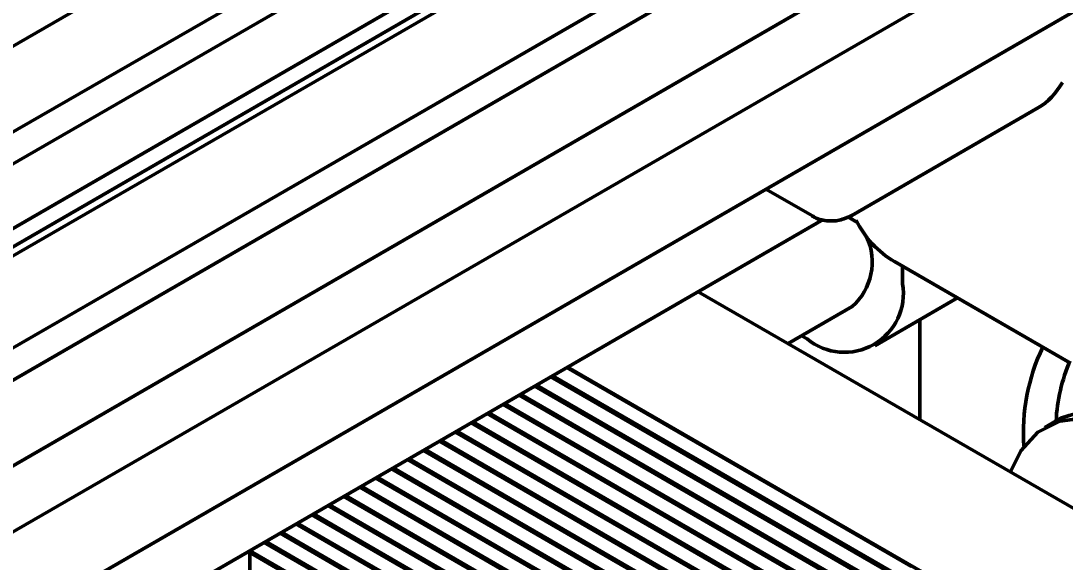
# Model space of a CAD drawing. Header units: millimetres. Extents: x 0 to 2215, y 0 to 863.
# Drawn here: x 1411.73 to 1434.9, y 557.33 to 569.33 of the extents above; entities that cross this region are included whole.
import ezdxf
from ezdxf import colors
from ezdxf.entities.mleader import LeaderData, LeaderLine
from ezdxf.math import Vec2, Vec3

# ---------------------------------------------------------------- set-up
doc = ezdxf.new("R2010")
doc.units = ezdxf.units.MM
doc.layers.add('粗实线层', color=7, linetype='Continuous', lineweight=50)
doc.styles.get("Standard").update_dxf_attribs({"font": ''})
doc.styles.get('Standard').set_extended_font_data('汉仪长仿宋体')

msp = doc.modelspace()

# ---------------------------------------------------------------- linework, layer by layer
at = {"layer": '粗实线层'}
for p, q in [((1324.817, 518.701), (1447.429, 589.484)), ((1324.817, 516.089), (1450.328, 588.545)), ((1324.817, 514.66), (1451.742, 587.933)), ((1324.817, 514.252), (1452.096, 587.729)), ((1324.817, 516.799), (1447.556, 587.655)), ((1324.817, 514.048), (1452.096, 587.525)), ((1324.817, 512.007), (1452.096, 585.483)), ((1324.817, 512.006), (1451.46, 585.116)), ((1324.817, 511.296), (1449.94, 583.527)), ((1324.817, 509.394), (1451.46, 582.503)), ((1324.817, 507.924), (1452.096, 581.401)), ((1324.817, 505.883), (1452.096, 579.359)), ((1430.149, 566.689), (1452.096, 579.359)), ((1430.17, 565.019), (1434.314, 567.411)), ((1428.265, 565.602), (1429.295, 565.007)), ((1394.357, 544.618), (1429.535, 564.926)), ((1430.08, 564.985), (1430.295, 564.86)), ((1431.12, 563.993), (1435.027, 561.737)), ((1431.299, 563.502), (1431.299, 563.889)), ((1426.762, 563.325), (1436.188, 557.884)), ((1430.678, 562.128), (1432.514, 563.188)), ((1428.757, 562.174), (1430.178, 562.994)), ((1431.678, 562.706), (1431.678, 560.487)), ((1429.178, 562.277), (1429.056, 562.347)), ((1431.493, 557.226), (1423.845, 561.641)), ((1423.863, 561.651), (1433.289, 556.21)), ((1431.139, 557.022), (1423.492, 561.437)), ((1423.527, 561.458), (1431.175, 557.043)), ((1430.786, 556.818), (1423.138, 561.233)), ((1423.174, 561.253), (1430.821, 556.839)), ((1422.466, 560.845), (1430.114, 556.43)), ((1430.432, 556.614), (1422.785, 561.029)), ((1422.82, 561.049), (1430.468, 556.635)), ((1429.725, 556.206), (1422.078, 560.621)), ((1422.113, 560.641), (1429.76, 556.226)), ((1430.079, 556.41), (1422.431, 560.825)), ((1429.372, 556.002), (1421.724, 560.417)), ((1421.759, 560.437), (1429.407, 556.022)), ((1434.811, 560.519), (1434.457, 560.314)), ((1429.018, 555.798), (1421.37, 560.213)), ((1421.406, 560.233), (1429.053, 555.818)), ((1428.664, 555.594), (1421.017, 560.008)), ((1421.052, 560.029), (1428.7, 555.614)), ((1428.311, 555.39), (1420.663, 559.804)), ((1420.699, 559.825), (1428.346, 555.41)), ((1427.957, 555.185), (1420.31, 559.6)), ((1420.345, 559.621), (1427.993, 555.206)), ((1419.638, 559.212), (1427.286, 554.798)), ((1427.604, 554.981), (1419.956, 559.396)), ((1419.992, 559.417), (1427.639, 555.002)), ((1426.897, 554.573), (1419.249, 558.988)), ((1419.284, 559.008), (1426.932, 554.594)), ((1427.25, 554.777), (1419.603, 559.192)), ((1426.543, 554.369), (1418.896, 558.784)), ((1418.931, 558.804), (1426.579, 554.389)), ((1426.19, 554.165), (1418.542, 558.58)), ((1418.577, 558.6), (1426.225, 554.185)), ((1425.836, 553.961), (1418.188, 558.376)), ((1418.224, 558.396), (1425.871, 553.981)), ((1425.482, 553.757), (1417.835, 558.172)), ((1417.87, 558.192), (1425.518, 553.777)), ((1425.129, 553.553), (1417.481, 557.967)), ((1417.517, 557.988), (1425.164, 553.573)), ((1424.775, 553.348), (1417.128, 557.763)), ((1417.163, 557.784), (1424.811, 553.369)), ((1416.812, 552.138), (1416.812, 557.581)), ((1416.812, 557.578), (1424.457, 553.165)), ((1424.422, 553.144), (1416.812, 557.537))]:
    msp.add_line(p, q, dxfattribs=at)
at = {"layer": '粗实线层', "flags": 128}
msp.add_lwpolyline([(1437.304, 559.681), (1436.642, 560.129), (1435.982, 560.414), (1435.353, 560.524), (1434.784, 560.455), (1434.299, 560.209), (1433.919, 559.798), (1433.69, 559.326)], dxfattribs=at)
at = {"layer": '粗实线层'}
for centre, radius, start, end in [((1432.217, 565.865), 2.17, 206.0559, 239.625), ((1429.294, 563.986), 1.329, 311.7197, 24.8158), ((1430.006, 563.292), 1.31, 230.7967, 9.214), ((1438.361, 560.204), 4.382, 154.4387, 183.9954), ((1438.6, 560.265), 3.9, 156.9175, 177.1789), ((1435.756, 558.052), 2.641, 43.9509, 110.9781)]:
    msp.add_arc(centre, radius, start, end, dxfattribs=at)
msp.add_ellipse((1434.314, 568.277), major_axis=(0.53, 0.919), ratio=0.577335, start_param=3.92695, end_param=4.71243, dxfattribs=at)
msp.add_open_spline([(1429.297, 565.01), (1429.303, 565.005), (1429.39, 564.933), (1429.604, 564.891), (1429.902, 564.894), (1430.078, 564.976), (1430.17, 565.019)], degree=3, knots=[0, 0, 0, 0, 0.026274, 0.36883, 0.670798, 1, 1, 1, 1], dxfattribs=at)

# ---------------------------------------------------------------- leaders
ml = msp.add_multileader_mtext('Standard', dxfattribs=at)
ml.set_content('8', color=256)
ml.set_leader_properties()
ml.build(insert=Vec2(0, 0))
ml.multileader.update_dxf_attribs({"text_right_attachment_type": 6, "dogleg_length": 0.36})
ctx = ml.context
ctx.base_point, ctx.char_height, ctx.plane_origin = Vec3(1499.568, 588.477), 20, Vec3(1419.51, 543.471)
ctx.right_attachment = 6
notes = []
notes.append((ctx, [(0, (1, 1, 0), (1499.208, 588.477), (1, 0), 0.36, [(0, [(1419.51, 543.471)], 0, [])])]))
ctx.mtext.insert, ctx.mtext.flow_direction = Vec3(1501.568, 598.477), 5
for ctx, leaders in notes:
    for number, flags, end, landing, length, lines in leaders:
        leader = LeaderData()
        leader.index, (leader.has_last_leader_line, leader.has_dogleg_vector, leader.attachment_direction) = number, flags
        leader.last_leader_point, leader.dogleg_vector, leader.dogleg_length = Vec3(end), Vec3(landing), length
        for number, points, colour, breaks in lines:
            line = LeaderLine()
            line.index, line.vertices, line.color, line.breaks = number, Vec3.list(points), colors.encode_raw_color(colour), breaks
            leader.lines.append(line)
        ctx.leaders.append(leader)

doc.saveas('drawing.dxf')
